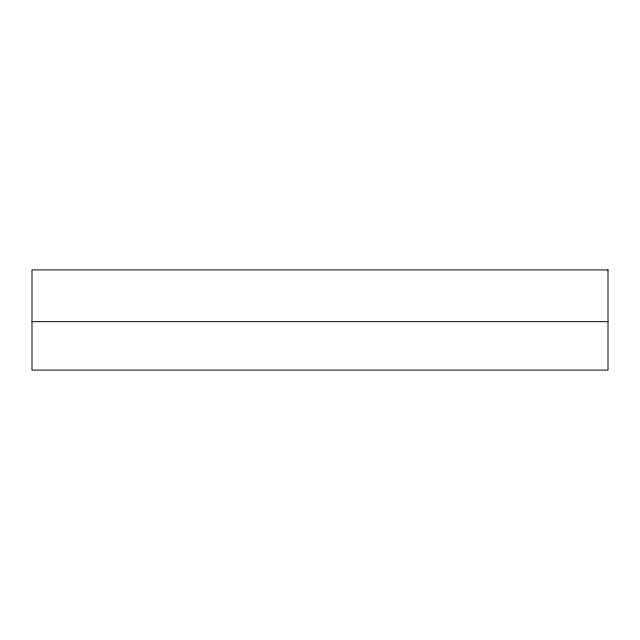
<?xml version="1.0" encoding="UTF-8"?>
<svg xmlns="http://www.w3.org/2000/svg" width="640" height="640" viewBox="0 0 640 640"><rect width="100%" height="100%" fill="white"/><g stroke="black" fill="none" stroke-linecap="round" stroke-linejoin="round"><path stroke-width="0.96" d="M32 321.648L608 321.648M608 269.912L32 269.912L32 370.088L608 370.088L608 269.912"/></g></svg>
